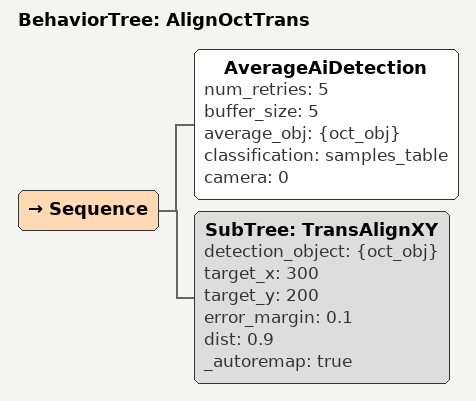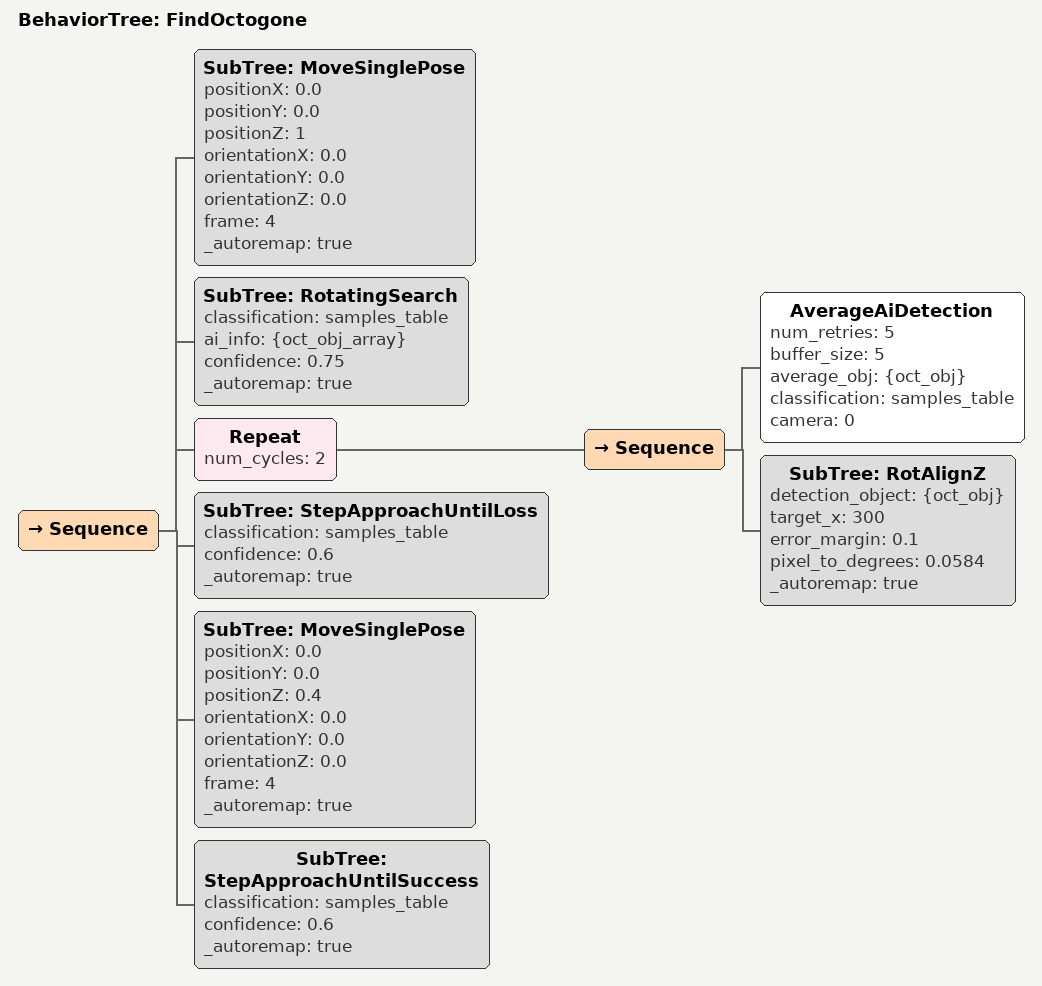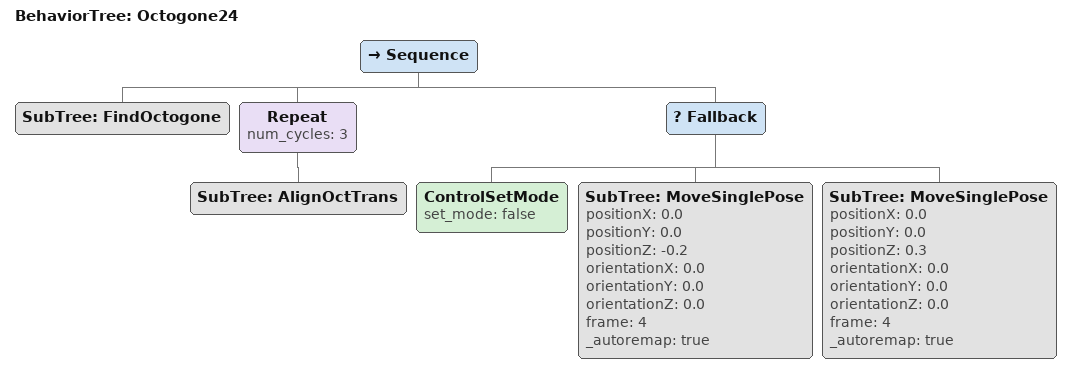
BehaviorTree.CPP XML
<?xml version="1.0" encoding="UTF-8"?>
<root BTCPP_format="4">
  <BehaviorTree ID="AlignOctTrans">
    <Sequence>
      <AverageAiDetection num_retries="5"
                          buffer_size="5"
                          average_obj="{oct_obj}"
                          classification="samples_table"
                          camera="0"/>
      <SubTree ID="TransAlignXY"
               detection_object="{oct_obj}"
               target_x="300"
               target_y="200"
               error_margin="0.1"
               dist="0.9"
               _autoremap="true"/>
    </Sequence>
  </BehaviorTree>

  <BehaviorTree ID="FindOctogone">
    <Sequence>
      <SubTree ID="MoveSinglePose"
               positionX="0.0"
               positionY="0.0"
               positionZ="1"
               orientationX="0.0"
               orientationY="0.0"
               orientationZ="0.0"
               frame="4"
               _autoremap="true"/>
      <SubTree ID="RotatingSearch"
               classification="samples_table"
               ai_info="{oct_obj_array}"
               confidence="0.75"
               _autoremap="true"/>
      <Repeat num_cycles="2">
        <Sequence>
          <AverageAiDetection num_retries="5"
                              buffer_size="5"
                              average_obj="{oct_obj}"
                              classification="samples_table"
                              camera="0"/>
          <SubTree ID="RotAlignZ"
                   detection_object="{oct_obj}"
                   target_x="300"
                   error_margin="0.1"
                   pixel_to_degrees="0.0584"
                   _autoremap="true"/>
        </Sequence>
      </Repeat>
      <SubTree ID="StepApproachUntilLoss"
               classification="samples_table"
               confidence="0.6"
               _autoremap="true"/>
      <SubTree ID="MoveSinglePose"
               positionX="0.0"
               positionY="0.0"
               positionZ="0.4"
               orientationX="0.0"
               orientationY="0.0"
               orientationZ="0.0"
               frame="4"
               _autoremap="true"/>
      <SubTree ID="StepApproachUntilSuccess"
               classification="samples_table"
               confidence="0.6"
               _autoremap="true"/>
    </Sequence>
  </BehaviorTree>

  <BehaviorTree ID="Octogone24">
    <Sequence>
      <SubTree ID="FindOctogone"/>
      <Repeat num_cycles="3">
        <SubTree ID="AlignOctTrans"/>
      </Repeat>
      <Fallback>
        <ControlSetMode set_mode="false"/>
        <SubTree ID="MoveSinglePose"
                 positionX="0.0"
                 positionY="0.0"
                 positionZ="-0.2"
                 orientationX="0.0"
                 orientationY="0.0"
                 orientationZ="0.0"
                 frame="4"
                 _autoremap="true"/>
        <SubTree ID="MoveSinglePose"
                 positionX="0.0"
                 positionY="0.0"
                 positionZ="0.3"
                 orientationX="0.0"
                 orientationY="0.0"
                 orientationZ="0.0"
                 frame="4"
                 _autoremap="true"/>
      </Fallback>
    </Sequence>
  </BehaviorTree>

</root>
